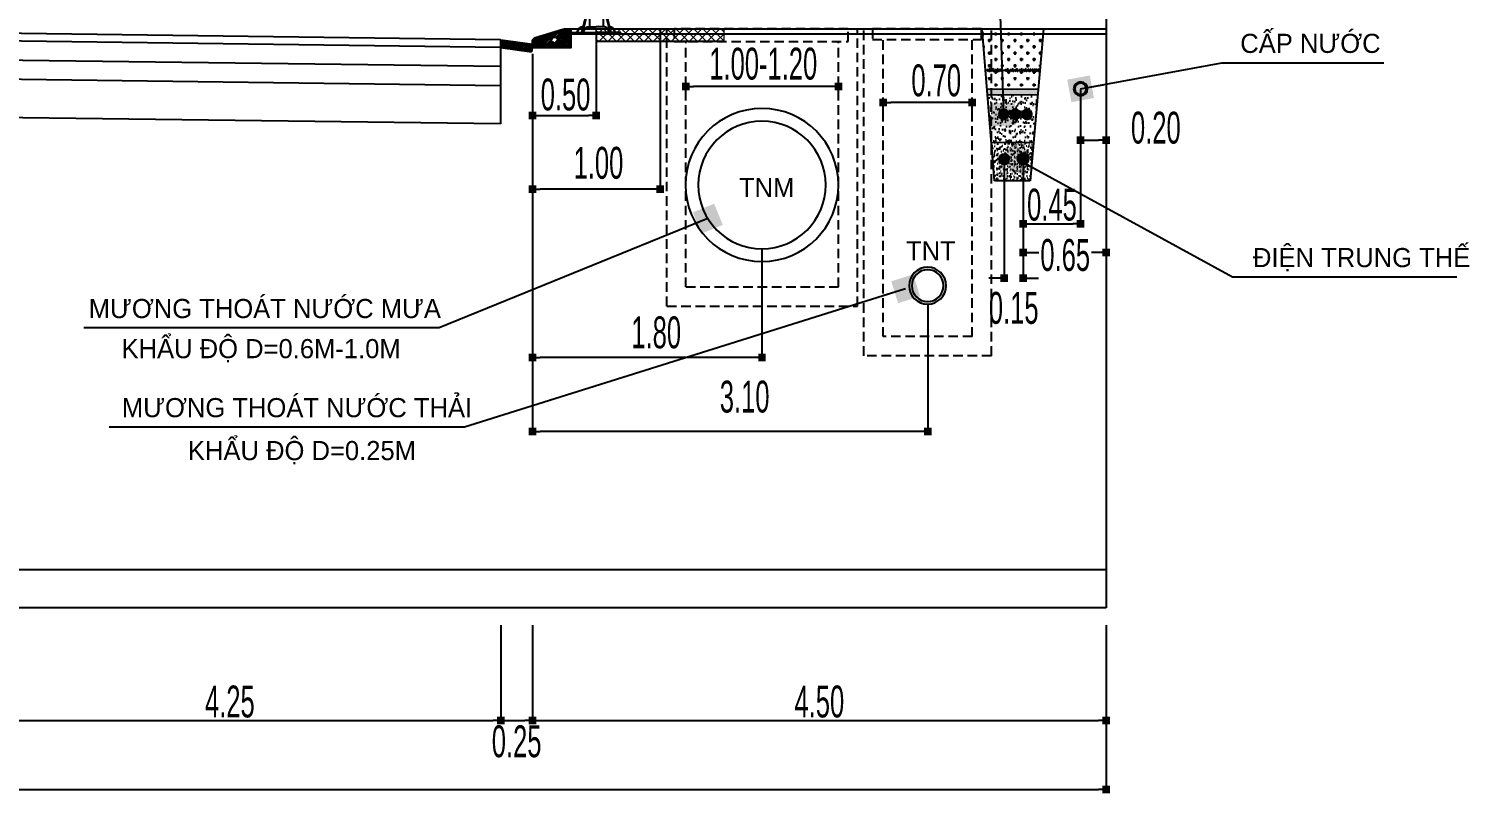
# Model space of a CAD drawing. Header units: millimetres. Extents: x 563079 to 571925, y 2063830 to 2067381.
# Drawn here: x 570931.5 to 571044.5, y 2066512.9 to 2066572.9 of the extents above; entities that cross this region are included whole.
import ezdxf

# ---------------------------------------------------------------- set-up
doc = ezdxf.new("R2010")
doc.units = ezdxf.units.MM
doc.header["$MEASUREMENT"] = 0
doc.linetypes.add('HIDDEN', pattern=[0.375, 0.25, -0.125])
for name, color, linetype in [('1 LONG DUONG', 6, 'Continuous'), ('BCXTN', 5, 'Continuous'), ('Cong ky thuat', 22, 'Continuous'), ('Congchiuluc', 4, 'Continuous'), ('CONGDOC', 4, 'Continuous'), ('ENTCONGDUNG2', 4, 'Continuous'), ('MATCATDUONG', 8, 'Continuous'), ('MC', 7, 'Continuous'), ('moi', 7, 'Continuous'), ('SO', 48, 'Continuous'), ('Text', 7, 'Continuous'), ('THAN', 1, 'Continuous'), ('TONGTHE', 1, 'Continuous'), ('VE', 2, 'Continuous')]:
    doc.layers.add(name, color=color, linetype=linetype)
doc.styles.add('CHUKICHTHUOC', font='', dxfattribs={"width": 0.7})
doc.styles.add('KTEN', font='')
doc.styles.add('TIEUDE', font='', dxfattribs={"width": 0.8})
doc.styles.get('CHUKICHTHUOC').set_extended_font_data('.VnArial NarrowH')
doc.styles.get('KTEN').set_extended_font_data('.VnAvantH')
doc.styles.get('TIEUDE').set_extended_font_data('.VnAvantH')
doc.dimstyles.new('DIM3', dxfattribs={"dimscale": 1.2, "dimtxt": 1.2, "dimasz": 0.4, "dimexe": 0, "dimexo": 0, "dimgap": 0.3, "dimtad": 1, "dimzin": 0, "dimdsep": 46, "dimtxsty": 'TIEUDE', "dimblk1": 'BOXFILLED', "dimblk2": 'BOXFILLED', "dimsah": 1, "dimcen": 0.09, "dimdle": 0.8, "dimclrd": 9, "dimclre": 9, "dimclrt": 7, "dimadec": 1, "dimazin": 0, "dimtfac": 1, "dimtmove": 2, "dimatfit": 3, "dimldrblk": 'BOXFILLED', "dimfxl": 1, "dimtolj": 1, "dimtzin": 0, "dimarcsym": 0})
doc.dimstyles.new('TNDH', dxfattribs={"dimscale": 0, "dimtxt": 2.5, "dimasz": 0.6, "dimexe": 0.18, "dimexo": 0.0625, "dimgap": 0.2, "dimtad": 1, "dimlfac": 0.1, "dimzin": 0, "dimdsep": 46, "dimtxsty": 'CHUKICHTHUOC', "dimblk": 'BOXFILLED', "dimcen": 0.09, "dimclrd": 8, "dimclre": 8, "dimclrt": 4, "dimadec": 0, "dimazin": 0, "dimtfac": 1, "dimtofl": 0, "dimtmove": 2, "dimatfit": 3, "dimfxl": 1, "dimtolj": 1, "dimtzin": 0, "dimarcsym": 2})

# ---------------------------------------------------------------- blocks, each defined once
blk = doc.blocks.new('_BoxFilled')
at = {"color": 0, "linetype": 'ByBlock', "lineweight": -2}
blk.add_line((-0.5, 0), (-1, 0), dxfattribs=at)
at = {"color": 0, "linetype": 'ByBlock'}
blk.add_solid([(-0.5, 0.5), (0.5, 0.5), (-0.5, -0.5), (0.5, -0.5)], dxfattribs=at)
blk = doc.blocks.new('*D165')
at = {"layer": 'CONGDOC', "color": 8, "linetype": 'Continuous', "lineweight": -2, "transparency": 16777216}
for p, q in [((570836.02, 2066526.13), (570836.02, 2066513.06)), ((571016.02, 2066526.13), (571016.02, 2066513.06)), ((570836.62, 2066513.24), (571015.42, 2066513.24))]:
    blk.add_line(p, q, dxfattribs=at)
at = {"layer": 'Defpoints', "color": 0, "linetype": 'Continuous', "transparency": 16777216}
for p in [(570836.02, 2066526.19), (571016.02, 2066526.19), (571016.02, 2066513.24)]:
    blk.add_point(p, dxfattribs=at)
at = {"layer": 'CONGDOC', "color": 8, "linetype": 'Continuous', "lineweight": -2, "transparency": 16777216, "xscale": 0.6, "yscale": 0.6, "zscale": 0.6, "rotation": 180}
blk.add_blockref('_BoxFilled', (570836.02, 2066513.24), dxfattribs=at)
at = {"layer": 'CONGDOC', "color": 8, "linetype": 'Continuous', "lineweight": -2, "transparency": 16777216, "xscale": 0.6, "yscale": 0.6, "zscale": 0.6}
blk.add_blockref('_BoxFilled', (571016.02, 2066513.24), dxfattribs=at)
at = {"layer": 'CONGDOC', "color": 4, "linetype": 'Continuous', "transparency": 16777216, "insert": (570926.02, 2066514.72), "char_height": 2.5, "attachment_point": 5, "style": 'CHUKICHTHUOC'}
blk.add_mtext('\\A1;18.00', dxfattribs=at)
blk = doc.blocks.new('*D171')
at = {"layer": 'Congchiuluc', "color": 8, "lineweight": -2, "transparency": 16777216}
for p, q in [((570926.02, 2066526.13), (570926.02, 2066518.46)), ((570968.52, 2066526.13), (570968.52, 2066518.46)), ((570926.62, 2066518.64), (570967.92, 2066518.64))]:
    blk.add_line(p, q, dxfattribs=at)
at = {"layer": 'Defpoints', "color": 0, "transparency": 16777216}
for p in [(570926.02, 2066526.19), (570968.52, 2066526.19), (570968.52, 2066518.64)]:
    blk.add_point(p, dxfattribs=at)
at = {"layer": 'Congchiuluc', "color": 8, "lineweight": -2, "transparency": 16777216, "xscale": 0.6, "yscale": 0.6, "zscale": 0.6, "rotation": 180}
blk.add_blockref('_BoxFilled', (570926.02, 2066518.64), dxfattribs=at)
at = {"layer": 'Congchiuluc', "color": 8, "lineweight": -2, "transparency": 16777216, "xscale": 0.6, "yscale": 0.6, "zscale": 0.6}
blk.add_blockref('_BoxFilled', (570968.52, 2066518.64), dxfattribs=at)
at = {"layer": 'Congchiuluc', "color": 4, "lineweight": 0, "transparency": 16777216, "insert": (570947.27, 2066520.12), "char_height": 2.5, "attachment_point": 5, "style": 'CHUKICHTHUOC'}
blk.add_mtext('\\A1;4.25', dxfattribs=at)
blk = doc.blocks.new('*D172')
at = {"layer": 'Congchiuluc', "color": 8, "lineweight": -2, "transparency": 16777216}
for p, q in [((570968.52, 2066526.13), (570968.52, 2066518.46)), ((570971.02, 2066526.13), (570971.02, 2066518.46)), ((570969.12, 2066518.64), (570970.42, 2066518.64))]:
    blk.add_line(p, q, dxfattribs=at)
at = {"layer": 'Defpoints', "color": 0, "transparency": 16777216}
for p in [(570968.52, 2066526.19), (570971.02, 2066526.19), (570971.02, 2066518.64)]:
    blk.add_point(p, dxfattribs=at)
at = {"layer": 'Congchiuluc', "color": 8, "lineweight": -2, "transparency": 16777216, "xscale": 0.6, "yscale": 0.6, "zscale": 0.6, "rotation": 180}
blk.add_blockref('_BoxFilled', (570968.52, 2066518.64), dxfattribs=at)
at = {"layer": 'Congchiuluc', "color": 8, "lineweight": -2, "transparency": 16777216, "xscale": 0.6, "yscale": 0.6, "zscale": 0.6}
blk.add_blockref('_BoxFilled', (570971.02, 2066518.64), dxfattribs=at)
at = {"layer": 'Congchiuluc', "color": 4, "lineweight": 0, "transparency": 16777216, "insert": (570969.77, 2066517), "char_height": 2.5, "attachment_point": 5, "style": 'CHUKICHTHUOC'}
blk.add_mtext('\\A1;0.25', dxfattribs=at)
blk = doc.blocks.new('*D173')
at = {"layer": 'Congchiuluc', "color": 8, "lineweight": -2, "transparency": 16777216}
for p, q in [((570971.02, 2066526.07), (570971.02, 2066518.46)), ((571016.02, 2066526.13), (571016.02, 2066518.46)), ((570971.62, 2066518.64), (571015.42, 2066518.64))]:
    blk.add_line(p, q, dxfattribs=at)
at = {"layer": 'Defpoints', "color": 0, "transparency": 16777216}
for p in [(570971.02, 2066526.13), (571016.02, 2066526.19), (571016.02, 2066518.64)]:
    blk.add_point(p, dxfattribs=at)
at = {"layer": 'Congchiuluc', "color": 8, "lineweight": -2, "transparency": 16777216, "xscale": 0.6, "yscale": 0.6, "zscale": 0.6, "rotation": 180}
blk.add_blockref('_BoxFilled', (570971.02, 2066518.64), dxfattribs=at)
at = {"layer": 'Congchiuluc', "color": 8, "lineweight": -2, "transparency": 16777216, "xscale": 0.6, "yscale": 0.6, "zscale": 0.6}
blk.add_blockref('_BoxFilled', (571016.02, 2066518.64), dxfattribs=at)
at = {"layer": 'Congchiuluc', "color": 4, "lineweight": 0, "transparency": 16777216, "insert": (570993.52, 2066520.12), "char_height": 2.5, "attachment_point": 5, "style": 'CHUKICHTHUOC'}
blk.add_mtext('\\A1;4.50', dxfattribs=at)
blk = doc.blocks.new('1')
at = {"color": 3}
for p, q in [((562778.303, 2115783.894), (562771.004, 2115782.506)), ((562778.303, 2115783.894), (562778.553, 2115783.357)), ((562774.039, 2115782.597), (562773.973, 2115783.07)), ((562778.753, 2115783.41), (562778.735, 2115783.405)), ((562771.004, 2115781.894), (562771.004, 2115782.506)), ((562773.454, 2115781.759), (562773.133, 2115781.819))]:
    blk.add_line(p, q, dxfattribs=at)
at = {"layer": 'THAN', "color": 3}
blk.add_line((562770.975, 2115781.776), (562774.039, 2115782.597), dxfattribs=at)
at = {"layer": 'TONGTHE', "color": 3}
for p, q in [((562774.234, 2115782.199), (562778.735, 2115783.405)), ((562774.292, 2115781.983), (562778.793, 2115783.19)), ((562778.793, 2115783.19), (562778.735, 2115783.405)), ((562774.024, 2115782.704), (562770.947, 2115781.879)), ((562773.396, 2115781.975), (562774.233, 2115782.199)), ((562773.454, 2115781.759), (562773.396, 2115781.975)), ((562773.454, 2115781.759), (562774.291, 2115781.983)), ((562773.954, 2115781.893), (562773.896, 2115782.109)), ((562770.975, 2115781.776), (562770.947, 2115781.879)), ((562771.143, 2115781.286), (562771.009, 2115781.785)), ((562771.143, 2115781.286), (562773.133, 2115781.819))]:
    blk.add_line(p, q, dxfattribs=at)
blk = doc.blocks.new('DEN3')
at = {"layer": 'MATCATDUONG', "color": 222}
for p, q in [((10943.02, 5254.76, 1.58), (10942.11, 5251.09, 1.58)), ((10943.16, 5254.76, 1.58), (10942.24, 5251.09, 1.58)), ((10943.35, 5254.76, 1.58), (10943.35, 5251.98, 1.58)), ((10945.49, 5254.76, 1.58), (10945.49, 5251.98, 1.58)), ((10945.69, 5254.76, 1.58), (10946.6, 5251.09, 1.58)), ((10945.82, 5254.76, 1.58), (10946.74, 5251.09, 1.58)), ((10940.53, 5250.87, 1.58), (10940.53, 5251.09, 1.58)), ((10940.53, 5251.09, 1.58), (10941.24, 5251.09, 1.58)), ((10940.53, 5251.09, 1.58), (10944.42, 5251.09, 1.58)), ((10944.42, 5250.87, 1.58), (10940.53, 5250.87, 1.58)), ((10941.43, 5251.2, 1.58), (10941.79, 5251.77, 1.58)), ((10941.44, 5251.09, 1.58), (10942.15, 5251.09, 1.58)), ((10941.44, 5251.09, 1.58), (10942.15, 5251.09, 1.58)), ((10942.17, 5251.98, 1.58), (10942.33, 5251.98, 1.58)), ((10942.34, 5251.2, 1.58), (10942.7, 5251.77, 1.58)), ((10942.34, 5251.2, 1.58), (10942.7, 5251.77, 1.58)), ((10943.08, 5251.98, 1.58), (10944.42, 5251.98, 1.58)), ((10943.14, 5251.98, 1.58), (10944.33, 5251.98, 1.58)), ((10945.76, 5251.98, 1.58), (10944.42, 5251.98, 1.58)), ((10948.31, 5251.09, 1.58), (10944.42, 5251.09, 1.58)), ((10944.42, 5250.87, 1.58), (10948.31, 5250.87, 1.58)), ((10945.71, 5251.98, 1.58), (10944.51, 5251.98, 1.58)), ((10946.5, 5251.2, 1.58), (10946.14, 5251.77, 1.58)), ((10946.68, 5251.98, 1.58), (10946.52, 5251.98, 1.58)), ((10947.4, 5251.09, 1.58), (10946.69, 5251.09, 1.58)), ((10947.41, 5251.2, 1.58), (10947.05, 5251.77, 1.58)), ((10948.31, 5251.09, 1.58), (10947.6, 5251.09, 1.58)), ((10948.31, 5250.87, 1.58), (10948.31, 5251.09, 1.58))]:
    blk.add_line(p, q, dxfattribs=at)
at = {"layer": 'MATCATDUONG', "color": 222, "elevation": 1.58}
for points in [[(10945.72, 5254.76), (10945.15, 5329.78, -0.337838), (10960.65, 5350.57), (10973.24, 5353.47), (10972.96, 5354.52), (10959.34, 5351.48, 0.326638), (10943.7, 5330.86), (10943.13, 5254.76)], [(10943.89, 5268.37, -0.414214), (10943.5, 5268.76), (10943.5, 5274.79, -0.414214), (10943.89, 5275.18), (10944.96, 5275.18, -0.414214), (10945.35, 5274.79), (10945.35, 5268.76, -0.414214), (10944.96, 5268.37), (10943.89, 5268.37), (10944.96, 5268.37)]]:
    blk.add_lwpolyline(points, format="xyb", dxfattribs=at)
for points in [[(10943.02, 5254.76), (10943.16, 5254.76), (10943.35, 5254.76)], [(10945.82, 5254.76), (10945.69, 5254.76), (10945.49, 5254.76)]]:
    blk.add_lwpolyline(points, dxfattribs=at)
at = {"layer": 'MATCATDUONG', "color": 222}
for centre, radius, start, end in [((10941.24, 5251.31, 1.58), 0.222, 270, 327.9946), ((10942.17, 5251.54, 1.58), 0.444, 90, 147.9946), ((10942.15, 5251.31, 1.58), 0.222, 270, 327.9946), ((10942.15, 5251.31, 1.58), 0.222, 295.1025, 327.9946), ((10943.08, 5251.54, 1.58), 0.444, 90, 147.9946), ((10943.08, 5251.54, 1.58), 0.444, 90, 147.9946), ((10945.76, 5251.54, 1.58), 0.444, 32.0054, 90), ((10946.69, 5251.31, 1.58), 0.222, 212.0054, 244.8975), ((10946.68, 5251.54, 1.58), 0.444, 32.0054, 90), ((10947.6, 5251.31, 1.58), 0.222, 212.0054, 270)]:
    blk.add_arc(centre, radius, start, end, dxfattribs=at)
at = {"layer": 'Text', "linetype": 'ByBlock', "xscale": 2.29229237139225, "yscale": 2.29229237139225, "zscale": 2.29229237139225}
blk.add_blockref('1', (-1279064.59, -4844636.71, 1.58), dxfattribs=at)
blk = doc.blocks.new('*D175')
at = {"layer": 'CONGDOC', "color": 8, "linetype": 'Continuous', "lineweight": -2, "transparency": 16777216}
for p, q in [((570976.02, 2066572.45), (570976.02, 2066565.92)), ((570971.02, 2066570.94), (570971.02, 2066565.92)), ((570971.62, 2066566.1), (570975.42, 2066566.1))]:
    blk.add_line(p, q, dxfattribs=at)
at = {"layer": 'Defpoints', "color": 0, "linetype": 'Continuous', "transparency": 16777216}
for p in [(570976.02, 2066572.51), (570971.02, 2066571), (570976.02, 2066566.1)]:
    blk.add_point(p, dxfattribs=at)
at = {"layer": 'CONGDOC', "color": 8, "linetype": 'Continuous', "lineweight": -2, "transparency": 16777216, "xscale": 0.6, "yscale": 0.6, "zscale": 0.6, "rotation": 180}
blk.add_blockref('_BoxFilled', (570971.02, 2066566.1), dxfattribs=at)
at = {"layer": 'CONGDOC', "color": 8, "linetype": 'Continuous', "lineweight": -2, "transparency": 16777216, "xscale": 0.6, "yscale": 0.6, "zscale": 0.6}
blk.add_blockref('_BoxFilled', (570976.02, 2066566.1), dxfattribs=at)
at = {"layer": 'CONGDOC', "color": 4, "linetype": 'Continuous', "transparency": 16777216, "insert": (570973.61, 2066567.74), "char_height": 2.5, "attachment_point": 5, "style": 'CHUKICHTHUOC'}
blk.add_mtext('\\A1;0.50', dxfattribs=at)
blk = doc.blocks.new('fasdfasdfsdf')
at = {"layer": 'ENTCONGDUNG2'}
for radius in [6, 5]:
    blk.add_circle((596021.85, 2065686.67), radius, dxfattribs=at)
blk = doc.blocks.new('*D176')
at = {"layer": 'CONGDOC', "color": 8, "linetype": 'Continuous', "lineweight": -2, "transparency": 16777216}
for p, q in [((570983.05, 2066568.06), (570983.05, 2066568.56)), ((570994.42, 2066568.38), (570983.65, 2066568.38)), ((570995.02, 2066568.06), (570995.02, 2066568.56))]:
    blk.add_line(p, q, dxfattribs=at)
at = {"layer": 'Defpoints', "color": 0, "linetype": 'Continuous', "transparency": 16777216}
for p in [(570983.05, 2066568.38), (570983.05, 2066568), (570995.02, 2066568)]:
    blk.add_point(p, dxfattribs=at)
at = {"layer": 'CONGDOC', "color": 8, "linetype": 'Continuous', "lineweight": -2, "transparency": 16777216, "xscale": 0.6, "yscale": 0.6, "zscale": 0.6, "rotation": 180}
blk.add_blockref('_BoxFilled', (570983.05, 2066568.38), dxfattribs=at)
at = {"layer": 'CONGDOC', "color": 8, "linetype": 'Continuous', "lineweight": -2, "transparency": 16777216, "xscale": 0.6, "yscale": 0.6, "zscale": 0.6}
blk.add_blockref('_BoxFilled', (570995.02, 2066568.38), dxfattribs=at)
at = {"layer": 'CONGDOC', "color": 4, "linetype": 'Continuous', "transparency": 16777216, "insert": (570989.12, 2066570.16), "char_height": 2.5, "attachment_point": 5, "style": 'CHUKICHTHUOC'}
blk.add_mtext('\\A1;1.00-1.20', dxfattribs=at)
blk = doc.blocks.new('*D177')
at = {"layer": 'CONGDOC', "color": 8, "linetype": 'Continuous', "lineweight": -2, "transparency": 16777216}
for p, q in [((570998.52, 2066566.4), (570998.52, 2066567.32)), ((571004.92, 2066567.14), (570999.12, 2066567.14)), ((571005.52, 2066566.4), (571005.52, 2066567.32))]:
    blk.add_line(p, q, dxfattribs=at)
at = {"layer": 'Defpoints', "color": 0, "linetype": 'Continuous', "transparency": 16777216}
for p in [(570998.52, 2066567.14), (570998.52, 2066566.34), (571005.52, 2066566.34)]:
    blk.add_point(p, dxfattribs=at)
at = {"layer": 'CONGDOC', "color": 8, "linetype": 'Continuous', "lineweight": -2, "transparency": 16777216, "xscale": 0.6, "yscale": 0.6, "zscale": 0.6, "rotation": 180}
blk.add_blockref('_BoxFilled', (570998.52, 2066567.14), dxfattribs=at)
at = {"layer": 'CONGDOC', "color": 8, "linetype": 'Continuous', "lineweight": -2, "transparency": 16777216, "xscale": 0.6, "yscale": 0.6, "zscale": 0.6}
blk.add_blockref('_BoxFilled', (571005.52, 2066567.14), dxfattribs=at)
at = {"layer": 'CONGDOC', "color": 4, "linetype": 'Continuous', "transparency": 16777216, "insert": (571002.69, 2066568.85), "char_height": 2.5, "attachment_point": 5, "style": 'CHUKICHTHUOC'}
blk.add_mtext('\\A1;0.70', dxfattribs=at)
blk = doc.blocks.new('*D178')
at = {"layer": 'CONGDOC', "color": 8, "linetype": 'Continuous', "lineweight": -2, "transparency": 16777216}
for p, q in [((570971.02, 2066568.36), (570971.02, 2066546.94)), ((570989.02, 2066555.6), (570989.02, 2066546.94)), ((570988.42, 2066547.12), (570971.62, 2066547.12))]:
    blk.add_line(p, q, dxfattribs=at)
at = {"layer": 'Defpoints', "color": 0, "linetype": 'Continuous', "transparency": 16777216}
for p in [(570971.02, 2066568.43), (570989.02, 2066555.66), (570971.02, 2066547.12)]:
    blk.add_point(p, dxfattribs=at)
at = {"layer": 'CONGDOC', "color": 8, "linetype": 'Continuous', "lineweight": -2, "transparency": 16777216, "xscale": 0.6, "yscale": 0.6, "zscale": 0.6, "rotation": 180}
blk.add_blockref('_BoxFilled', (570971.02, 2066547.12), dxfattribs=at)
at = {"layer": 'CONGDOC', "color": 8, "linetype": 'Continuous', "lineweight": -2, "transparency": 16777216, "xscale": 0.6, "yscale": 0.6, "zscale": 0.6}
blk.add_blockref('_BoxFilled', (570989.02, 2066547.12), dxfattribs=at)
at = {"layer": 'CONGDOC', "color": 4, "linetype": 'Continuous', "transparency": 16777216, "insert": (570980.72, 2066549.08), "char_height": 2.5, "attachment_point": 5, "style": 'CHUKICHTHUOC'}
blk.add_mtext('\\A1;1.80', dxfattribs=at)
blk = doc.blocks.new('*D179')
at = {"layer": 'CONGDOC', "color": 8, "linetype": 'Continuous', "lineweight": -2, "transparency": 16777216}
for p, q in [((570971.02, 2066557.59), (570971.02, 2066541.15)), ((571002.02, 2066551.25), (571002.02, 2066541.15)), ((571001.42, 2066541.33), (570971.62, 2066541.33))]:
    blk.add_line(p, q, dxfattribs=at)
at = {"layer": 'Defpoints', "color": 0, "linetype": 'Continuous', "transparency": 16777216}
for p in [(570971.02, 2066557.65), (571002.02, 2066551.31), (570971.02, 2066541.33)]:
    blk.add_point(p, dxfattribs=at)
at = {"layer": 'CONGDOC', "color": 8, "linetype": 'Continuous', "lineweight": -2, "transparency": 16777216, "xscale": 0.6, "yscale": 0.6, "zscale": 0.6, "rotation": 180}
blk.add_blockref('_BoxFilled', (570971.02, 2066541.33), dxfattribs=at)
at = {"layer": 'CONGDOC', "color": 8, "linetype": 'Continuous', "lineweight": -2, "transparency": 16777216, "xscale": 0.6, "yscale": 0.6, "zscale": 0.6}
blk.add_blockref('_BoxFilled', (571002.02, 2066541.33), dxfattribs=at)
at = {"layer": 'CONGDOC', "color": 4, "linetype": 'Continuous', "transparency": 16777216, "insert": (570987.66, 2066544.04), "char_height": 2.5, "attachment_point": 5, "style": 'CHUKICHTHUOC'}
blk.add_mtext('\\A1;3.10', dxfattribs=at)
blk = doc.blocks.new('fasfsfsdf')
at = {"lineweight": 0}
h = blk.add_hatch(dxfattribs=at)
h.set_pattern_fill('ANSI37', color=8, scale=4)
h.set_pattern_definition([(135, (1176635.7259, -2442.7125), (0.35355339059, 0.35355339059), []), (45, (1176635.7259, -2442.7125), (0.35355339059, -0.35355339059), [])])
h.paths.add_polyline_path([(596089.29, 2065606.88), (596089.29, 2065605.87), (596099.29, 2065605.87), (596099.29, 2065606.88)])
blk.add_lwpolyline([(596099.29, 2065606.88), (596089.29, 2065606.88), (596089.29, 2065605.87), (596099.29, 2065605.87)], close=True, dxfattribs=at)
at = {"layer": 'BCXTN', "color": 4, "linetype": 'Continuous'}
blk.add_line((596089.29, 2065605.87), (596099.19, 2065605.87), dxfattribs=at)
blk = doc.blocks.new('*D180')
at = {"layer": 'CONGDOC', "color": 8, "linetype": 'Continuous', "lineweight": -2, "transparency": 16777216}
for p, q in [((570981.02, 2066572.85), (570981.02, 2066560.15)), ((570971.02, 2066569.88), (570971.02, 2066560.15)), ((570980.42, 2066560.33), (570971.62, 2066560.33))]:
    blk.add_line(p, q, dxfattribs=at)
at = {"layer": 'Defpoints', "color": 0, "linetype": 'Continuous', "transparency": 16777216}
for p in [(570981.02, 2066572.91), (570971.02, 2066569.94), (570971.02, 2066560.33)]:
    blk.add_point(p, dxfattribs=at)
at = {"layer": 'CONGDOC', "color": 8, "linetype": 'Continuous', "lineweight": -2, "transparency": 16777216, "xscale": 0.6, "yscale": 0.6, "zscale": 0.6, "rotation": 180}
blk.add_blockref('_BoxFilled', (570971.02, 2066560.33), dxfattribs=at)
at = {"layer": 'CONGDOC', "color": 8, "linetype": 'Continuous', "lineweight": -2, "transparency": 16777216, "xscale": 0.6, "yscale": 0.6, "zscale": 0.6}
blk.add_blockref('_BoxFilled', (570981.02, 2066560.33), dxfattribs=at)
at = {"layer": 'CONGDOC', "color": 4, "linetype": 'Continuous', "transparency": 16777216, "insert": (570976.19, 2066562.38), "char_height": 2.5, "attachment_point": 5, "style": 'CHUKICHTHUOC'}
blk.add_mtext('\\A1;1.00', dxfattribs=at)
blk = doc.blocks.new('*D181')
at = {"layer": 'CONGDOC', "color": 8, "linetype": 'Continuous', "lineweight": -2, "transparency": 16777216}
for p, q in [((571014.02, 2066568.14), (571014.02, 2066563.99)), ((571016.02, 2066568.11), (571016.02, 2066563.99)), ((571014.62, 2066564.17), (571015.42, 2066564.17))]:
    blk.add_line(p, q, dxfattribs=at)
at = {"layer": 'Defpoints', "color": 0, "linetype": 'Continuous', "transparency": 16777216}
for p in [(571014.02, 2066568.2), (571016.02, 2066568.17), (571016.02, 2066564.17)]:
    blk.add_point(p, dxfattribs=at)
at = {"layer": 'CONGDOC', "color": 8, "linetype": 'Continuous', "lineweight": -2, "transparency": 16777216, "xscale": 0.6, "yscale": 0.6, "zscale": 0.6, "rotation": 180}
blk.add_blockref('_BoxFilled', (571014.02, 2066564.17), dxfattribs=at)
at = {"layer": 'CONGDOC', "color": 8, "linetype": 'Continuous', "lineweight": -2, "transparency": 16777216, "xscale": 0.6, "yscale": 0.6, "zscale": 0.6}
blk.add_blockref('_BoxFilled', (571016.02, 2066564.17), dxfattribs=at)
at = {"layer": 'CONGDOC', "color": 4, "linetype": 'Continuous', "transparency": 16777216, "insert": (571019.92, 2066565.14), "char_height": 2.5, "attachment_point": 5, "style": 'CHUKICHTHUOC'}
blk.add_mtext('\\A1;0.20', dxfattribs=at)
blk = doc.blocks.new('fsdfsdf')
at = {"layer": 'SO'}
h = blk.add_hatch(color=4, dxfattribs=at)
h.paths.add_polyline_path([(596198.08, 2065686.31, 1), (596200.98, 2065686.31, 1)])
h.paths.add_polyline_path([(596200.78, 2065686.31, 1), (596198.28, 2065686.31, 1)], flags=17)
at = {"layer": 'SO', "color": 4}
for radius in [1.45, 1.25]:
    blk.add_circle((596199.53, 2065686.31), radius, dxfattribs=at)
blk = doc.blocks.new('fsfsdf')
at = {"layer": 'SO'}
h = blk.add_hatch(color=4, dxfattribs=at)
h.paths.add_polyline_path([(596225.5, 2065685.04, 1), (596227.9, 2065685.04, 1)])
h.paths.add_polyline_path([(596227.7, 2065685.04, 1), (596225.7, 2065685.04, 1)], flags=17)
at = {"layer": 'SO', "color": 4}
for radius in [1.2, 1]:
    blk.add_circle((596226.7, 2065685.04), radius, dxfattribs=at)
blk = doc.blocks.new('dien')
at = {"layer": '1 LONG DUONG', "linetype": 'ByBlock'}
h = blk.add_hatch(color=256, dxfattribs=at)
edge = h.paths.add_edge_path()
edge.add_ellipse((595961.54, 2065557.47), major_axis=(-0.279, 0.279), ratio=1, start_angle=0, end_angle=360)
h = blk.add_hatch(color=256, dxfattribs=at)
edge = h.paths.add_edge_path()
edge.add_ellipse((595962.44, 2065557.47), major_axis=(-0.279, 0.279), ratio=1, start_angle=0, end_angle=360)
h = blk.add_hatch(color=256, dxfattribs=at)
edge = h.paths.add_edge_path()
edge.add_ellipse((595963.36, 2065557.47), major_axis=(-0.279, 0.279), ratio=1, start_angle=0, end_angle=360)
h = blk.add_hatch(color=256, dxfattribs=at)
edge = h.paths.add_edge_path()
edge.add_ellipse((595961.83, 2065553.99), major_axis=(-0.314, 0.314), ratio=1, start_angle=0, end_angle=360)
h = blk.add_hatch(color=256, dxfattribs=at)
edge = h.paths.add_edge_path()
edge.add_ellipse((595963.33, 2065553.95), major_axis=(-0.314, 0.314), ratio=1, start_angle=0, end_angle=360)
at = {"layer": 'SO'}
h = blk.add_hatch(dxfattribs=at)
h.set_pattern_fill('CROSS', color=89, scale=2, style=0)
h.paths.add_polyline_path([(595960.24, 2065564.18), (595960.52, 2065560.93), (595960.54, 2065560.93), (595960.54, 2065560.93), (595960.54, 2065560.93), (595960.87, 2065560.93), (595961.28, 2065560.93), (595961.69, 2065560.93), (595962.01, 2065560.93), (595962.37, 2065560.93), (595964.25, 2065560.93), (595964.25, 2065560.93), (595964.25, 2065560.93), (595964.78, 2065560.93), (595965.05, 2065564.18)])
h.paths.add_polyline_path([(595960.52, 2065560.93), (595960.65, 2065559.45), (595964.66, 2065559.47), (595964.78, 2065560.93), (595963.61, 2065560.93), (595963.61, 2065560.93), (595963.61, 2065560.93), (595963.12, 2065560.93), (595963.12, 2065560.93), (595963.12, 2065560.93), (595962.72, 2065560.93), (595962.72, 2065560.93), (595962.71, 2065560.93), (595962.38, 2065560.93), (595962.38, 2065560.93), (595962.37, 2065560.93), (595962.02, 2065560.93), (595962.02, 2065560.93), (595962.01, 2065560.93), (595961.69, 2065560.93), (595961.69, 2065560.93), (595961.69, 2065560.93), (595961.28, 2065560.93), (595961.28, 2065560.93), (595961.28, 2065560.93), (595960.87, 2065560.93), (595960.87, 2065560.93), (595960.87, 2065560.93)])
blk.add_hatch(color=6, dxfattribs=at).paths.add_polyline_path([(595964.62, 2065559), (595964.66, 2065559.47), (595960.65, 2065559.45), (595960.69, 2065558.98)])
h = blk.add_hatch(dxfattribs=at)
h.set_pattern_fill('AR-SAND', color=89, scale=0.3, style=0)
h.set_pattern_definition([(37.5, (0, 0), (-0.01889800743, 0.5780471307), [0, -0.456, 0, -0.51, 0, -0.4875]), (7.5, (0, 0), (0.53093301158, 0.84664381957), [0, -0.246, 0, -0.411, 0, -0.1575]), (327.5, (-0.369, 0), (0.93424255853, 0.00169771606), [0, -0.15, 0, -0.54, 0, -0.705]), (317.5, (-0.369, 0), (0.90183798137, 0.26330266948), [0, -0.075, 0, -0.354, 0, -0.405])])
h.paths.add_polyline_path([(595964.62, 2065559), (595960.69, 2065558.98), (595961.01, 2065555.24), (595964.31, 2065555.25)])
edge = h.paths.add_edge_path(flags=16)
edge.add_ellipse((595963.36, 2065557.47), major_axis=(-0.279, 0.279), ratio=1, start_angle=0, end_angle=360)
edge = h.paths.add_edge_path(flags=16)
edge.add_ellipse((595962.44, 2065557.47), major_axis=(-0.279, 0.279), ratio=1, start_angle=0, end_angle=360)
h = blk.add_hatch(dxfattribs=at)
h.set_pattern_fill('AR-SAND', color=89, scale=0.2, style=0)
h.set_pattern_definition([(37.5, (0, 0), (-0.01259867162, 0.385364753803), [0, -0.304, 0, -0.34, 0, -0.325]), (7.5, (0, 0), (0.35395534105, 0.56442921305), [0, -0.164, 0, -0.274, 0, -0.105]), (327.5, (-0.246, 0), (0.62282837235, 0.00113181071), [0, -0.1, 0, -0.36, 0, -0.47]), (317.5, (-0.246, 0), (0.60122532091, 0.17553511299), [0, -0.05, 0, -0.236, 0, -0.27])])
h.paths.add_polyline_path([(595964.31, 2065555.25), (595961.01, 2065555.24), (595961.27, 2065552.26), (595964.07, 2065552.26)])
edge = h.paths.add_edge_path(flags=16)
edge.add_ellipse((595963.33, 2065553.95), major_axis=(-0.283, 0.283), ratio=1, start_angle=0, end_angle=360)
edge = h.paths.add_edge_path(flags=16)
edge.add_ellipse((595961.83, 2065553.99), major_axis=(-0.314, 0.314), ratio=1, start_angle=0, end_angle=360)
at = {"layer": '1 LONG DUONG', "linetype": 'ByBlock'}
for p, q in [((595965.05, 2065564.18), (595960.24, 2065564.18)), ((595964.07, 2065552.26), (595965.05, 2065564.18)), ((595964.78, 2065560.93), (595960.52, 2065560.93)), ((595960.58, 2065561.05), (595960.83, 2065560.81)), ((595960.81, 2065561.06), (595960.6, 2065560.8)), ((595960.9, 2065561.05), (595961.15, 2065560.81)), ((595961.13, 2065561.06), (595960.92, 2065560.81)), ((595961.23, 2065561.05), (595961.48, 2065560.81)), ((595961.46, 2065561.06), (595961.25, 2065560.8)), ((595961.82, 2065561.05), (595961.56, 2065560.81)), ((595961.59, 2065561.06), (595961.79, 2065560.8)), ((595962.14, 2065561.05), (595961.89, 2065560.81)), ((595961.91, 2065561.06), (595962.12, 2065560.8)), ((595962.5, 2065561.05), (595962.25, 2065560.81)), ((595962.27, 2065561.06), (595962.48, 2065560.8)), ((595962.84, 2065561.05), (595962.59, 2065560.81)), ((595962.61, 2065561.06), (595962.82, 2065560.8)), ((595963.24, 2065561.05), (595962.99, 2065560.81)), ((595963.01, 2065561.06), (595963.22, 2065560.81)), ((595963.73, 2065561.05), (595963.48, 2065560.81)), ((595963.5, 2065561.06), (595963.71, 2065560.81)), ((595964.03, 2065561.05), (595963.77, 2065560.81)), ((595963.8, 2065561.06), (595964, 2065560.81)), ((595964.37, 2065561.05), (595964.12, 2065560.81)), ((595964.14, 2065561.06), (595964.35, 2065560.81)), ((595964.66, 2065561.05), (595964.41, 2065560.81)), ((595964.43, 2065561.06), (595964.64, 2065560.81)), ((595960.69, 2065558.98), (595964.62, 2065559)), ((595961.01, 2065555.24), (595964.31, 2065555.25)), ((595961.17, 2065555.25), (595961.17, 2065555.24)), ((595961.27, 2065552.26), (595964.07, 2065552.26))]:
    blk.add_line(p, q, dxfattribs=at)
at = {"layer": '1 LONG DUONG', "color": 6, "linetype": 'ByBlock'}
blk.add_line((595964.66, 2065559.47), (595960.65, 2065559.45), dxfattribs=at)
at = {"layer": '1 LONG DUONG', "linetype": 'ByBlock'}
blk.add_lwpolyline([(595960.24, 2065564.18), (595960.24, 2065564.18), (595961.27, 2065552.26)], dxfattribs=at)
for centre, major_axis in [((595961.54, 2065557.47), (-0.279, 0.279)), ((595962.44, 2065557.47), (-0.279, 0.279)), ((595963.36, 2065557.47), (-0.279, 0.279)), ((595961.83, 2065553.99), (-0.314, 0.314)), ((595963.33, 2065553.95), (-0.283, 0.283))]:
    blk.add_ellipse(centre, major_axis=major_axis, ratio=1, start_param=3.926991, end_param=10.210176, dxfattribs=at)
blk = doc.blocks.new('*D182')
at = {"layer": 'CONGDOC', "color": 8, "linetype": 'Continuous', "lineweight": -2, "transparency": 16777216}
for p, q in [((571016.02, 2066572.45), (571016.02, 2066555.19)), ((571009.52, 2066561.84), (571009.52, 2066555.19)), ((571010.12, 2066555.37), (571010.74, 2066555.37)), ((571015.42, 2066555.37), (571014.88, 2066555.37))]:
    blk.add_line(p, q, dxfattribs=at)
at = {"layer": 'Defpoints', "color": 0, "linetype": 'Continuous', "transparency": 16777216}
for p in [(571016.02, 2066572.51), (571009.52, 2066561.9), (571016.02, 2066555.37)]:
    blk.add_point(p, dxfattribs=at)
at = {"layer": 'CONGDOC', "color": 8, "linetype": 'Continuous', "lineweight": -2, "transparency": 16777216, "xscale": 0.6, "yscale": 0.6, "zscale": 0.6, "rotation": 180}
blk.add_blockref('_BoxFilled', (571009.52, 2066555.37), dxfattribs=at)
at = {"layer": 'CONGDOC', "color": 8, "linetype": 'Continuous', "lineweight": -2, "transparency": 16777216, "xscale": 0.6, "yscale": 0.6, "zscale": 0.6}
blk.add_blockref('_BoxFilled', (571016.02, 2066555.37), dxfattribs=at)
at = {"layer": 'CONGDOC', "color": 4, "linetype": 'Continuous', "transparency": 16777216, "insert": (571012.81, 2066555.15), "char_height": 2.5, "attachment_point": 5, "style": 'CHUKICHTHUOC'}
blk.add_mtext('\\A1;0.65', dxfattribs=at)
blk = doc.blocks.new('*D294')
at = {"layer": 'CONGDOC', "color": 8, "linetype": 'Continuous', "lineweight": -2, "transparency": 16777216}
for p, q in [((571008.02, 2066562.62), (571008.02, 2066553.16)), ((571009.52, 2066562.66), (571009.52, 2066553.16)), ((571007.42, 2066553.34), (571006.82, 2066553.34)), ((571010.12, 2066553.34), (571010.72, 2066553.34))]:
    blk.add_line(p, q, dxfattribs=at)
at = {"layer": 'Defpoints', "color": 0, "linetype": 'Continuous', "transparency": 16777216}
for p in [(571008.02, 2066562.69), (571009.52, 2066562.72), (571009.52, 2066553.34)]:
    blk.add_point(p, dxfattribs=at)
at = {"layer": 'CONGDOC', "color": 8, "linetype": 'Continuous', "lineweight": -2, "transparency": 16777216, "xscale": 0.6, "yscale": 0.6, "zscale": 0.6}
blk.add_blockref('_BoxFilled', (571008.02, 2066553.34), dxfattribs=at)
at = {"layer": 'CONGDOC', "color": 8, "linetype": 'Continuous', "lineweight": -2, "transparency": 16777216, "xscale": 0.6, "yscale": 0.6, "zscale": 0.6, "rotation": 180}
blk.add_blockref('_BoxFilled', (571009.52, 2066553.34), dxfattribs=at)
at = {"layer": 'CONGDOC', "color": 4, "linetype": 'Continuous', "transparency": 16777216, "insert": (571008.77, 2066551), "char_height": 2.5, "attachment_point": 5, "style": 'CHUKICHTHUOC'}
blk.add_mtext('\\A1;0.15', dxfattribs=at)
blk = doc.blocks.new('*D190')
at = {"layer": 'CONGDOC', "color": 8, "linetype": 'Continuous', "lineweight": -2, "transparency": 16777216}
for p, q in [((571014.02, 2066564.83), (571014.02, 2066557.44)), ((571009.52, 2066561.84), (571009.52, 2066557.44)), ((571010.12, 2066557.62), (571013.42, 2066557.62))]:
    blk.add_line(p, q, dxfattribs=at)
at = {"layer": 'Defpoints', "color": 0, "linetype": 'Continuous', "transparency": 16777216}
for p in [(571014.02, 2066564.9), (571009.52, 2066561.9), (571014.02, 2066557.62)]:
    blk.add_point(p, dxfattribs=at)
at = {"layer": 'CONGDOC', "color": 8, "linetype": 'Continuous', "lineweight": -2, "transparency": 16777216, "xscale": 0.6, "yscale": 0.6, "zscale": 0.6, "rotation": 180}
blk.add_blockref('_BoxFilled', (571009.52, 2066557.62), dxfattribs=at)
at = {"layer": 'CONGDOC', "color": 8, "linetype": 'Continuous', "lineweight": -2, "transparency": 16777216, "xscale": 0.6, "yscale": 0.6, "zscale": 0.6}
blk.add_blockref('_BoxFilled', (571014.02, 2066557.62), dxfattribs=at)
at = {"layer": 'CONGDOC', "color": 4, "linetype": 'Continuous', "transparency": 16777216, "insert": (571011.77, 2066559.1), "char_height": 2.5, "attachment_point": 5, "style": 'CHUKICHTHUOC'}
blk.add_mtext('\\A1;0.45', dxfattribs=at)

msp = doc.modelspace()

# ---------------------------------------------------------------- hatches: boundary and pattern name
at = {"layer": 'VE', "linetype": 'Continuous', "ltscale": 0.2}
h = msp.add_hatch(dxfattribs=at)
h.set_pattern_fill('ANSI31', color=9, style=0)
h.set_pattern_definition([(45, (570910.94337, 2066778.16221), (-0.08838835, 0.08838835), [])])
h.paths.add_polyline_path([(570971.017, 2066571.41077), (570971.017, 2066572.00765, -0.225644487), (570971.24424, 2066572.21758), (570973.39757, 2066572.88092, -0.061321355), (570973.6401, 2066572.91077), (570974.017, 2066572.91077), (570974.017, 2066571.41077)])
h.paths.add_polyline_path([(570972.92659, 2066572.08721, 1), (570972.56659, 2066572.08721, 1)], flags=16)
h = msp.add_hatch(dxfattribs=at)
h.set_pattern_fill('ANSI31', color=9, style=0)
h.set_pattern_definition([(45, (570889.285, 2066778.29693), (-0.08838835, 0.08838835), [])])
h.paths.add_polyline_path([(570970.93531, 2066571.1148), (570971.017, 2066571.70921), (570968.54028, 2066572.04959), (570968.517, 2066571.8802), (570968.517, 2066571.44715)])
h.paths.add_polyline_path([(570970.2143, 2066571.64953), (570970.2143, 2066572.06733), (570970.5951, 2066572.06733), (570970.5951, 2066571.64953)], flags=9)

# ---------------------------------------------------------------- linework, layer by layer
at = {"layer": 'Cong ky thuat', "color": 7}
for p, q in [((570968.517, 2066572.04959), (570926.017, 2066572.59959)), ((570968.517, 2066571.44959), (570926.017, 2066571.99959)), ((570968.517, 2066572.04959), (570968.517, 2066565.44959)), ((570968.517, 2066569.94959), (570926.017, 2066570.49959)), ((570968.517, 2066568.44959), (570926.017, 2066568.99959)), ((570968.517, 2066565.44959), (570926.017, 2066565.99959))]:
    msp.add_line(p, q, dxfattribs=at)
at = {"layer": 'MC'}
for points in [[(570836.017, 2066530.4827), (571016.017, 2066530.4827)], [(571016.017, 2066527.4827), (570836.017, 2066527.4827)]]:
    msp.add_lwpolyline(points, dxfattribs=at)
at = {"layer": 'moi', "color": 6, "linetype": 'Continuous'}
msp.add_line((571016.017, 2066593.48095), (571016.017, 2066527.4827), dxfattribs=at)
at = {"layer": 'moi', "linetype": 'Continuous'}
msp.add_line((570974.017, 2066572.91077), (571016.017, 2066572.91077), dxfattribs=at)
at = {"layer": 'moi', "color": 5, "linetype": 'Continuous'}
msp.add_line((570974.03123, 2066572.51077), (571016.017, 2066572.51077), dxfattribs=at)
at = {"layer": 'SO', "color": 99, "linetype": 'HIDDEN', "ltscale": 3}
for p, q in [((570981.55218, 2066551.161), (570981.55218, 2066572.91077)), ((570996.517, 2066551.161), (570996.517, 2066572.91077)), ((570997.017, 2066547.26632), (570997.017, 2066572.91077)), ((571007.017, 2066547.26632), (571007.017, 2066572.91077)), ((570983.05218, 2066552.661), (570983.05218, 2066571.91077)), ((570995.017, 2066552.661), (570995.017, 2066571.91077)), ((570998.517, 2066548.76632), (570998.517, 2066572.0769)), ((571005.517, 2066548.76632), (571005.517, 2066572.0769)), ((570983.05218, 2066552.661), (570995.017, 2066552.661)), ((570981.55218, 2066551.161), (570996.517, 2066551.161)), ((571005.517, 2066548.76632), (570998.517, 2066548.76632)), ((571007.017, 2066547.26632), (570997.017, 2066547.26632))]:
    msp.add_line(p, q, dxfattribs=at)
for points in [[(570995.79247, 2066572.91077), (570982.11952, 2066572.91077), (570982.11952, 2066571.91077), (570995.79247, 2066571.91077)], [(571006.25278, 2066572.91077), (570997.67966, 2066572.91077), (570997.67966, 2066572.0769), (571006.25278, 2066572.0769)]]:
    msp.add_lwpolyline(points, close=True, dxfattribs=at)
at = {"layer": 'VE', "color": 4, "linetype": 'Continuous', "ltscale": 0.2}
for p, q in [((570968.54028, 2066572.04959), (570971.017, 2066571.70921)), ((570971.017, 2066571.70921), (570970.93531, 2066571.1148)), ((570973.017, 2066571.41077), (570973.017, 2066571.40846))]:
    msp.add_line(p, q, dxfattribs=at)
msp.add_lwpolyline([(570971.017, 2066571.41077), (570971.017, 2066572.00765, -0.225644487), (570971.24424, 2066572.21758), (570973.39757, 2066572.88092, -0.061321355), (570973.6401, 2066572.91077), (570974.017, 2066572.91077), (570974.017, 2066571.41077)], format="xyb", close=True, dxfattribs=at)
at = {"layer": 'VE', "color": 2, "linetype": 'Continuous'}
msp.add_lwpolyline([(570972.56659, 2066572.08721, -1), (570972.92659, 2066572.08721, -1)], format="xyb", dxfattribs=at)
at = {"layer": 'VE', "color": 9, "linetype": 'Continuous', "ltscale": 0.2}
msp.add_lwpolyline([(570968.517, 2066571.44715), (570970.93531, 2066571.1148)], dxfattribs=at)

# ---------------------------------------------------------------- block references
at = {"layer": 'MATCATDUONG', "color": 30, "xscale": -0.4983398430049419, "yscale": 0.4983398430049419, "zscale": 0.4983398430049419, "rotation": 359.9999999988938}
msp.add_blockref('DEN3', (576430.05849, 2063955.79299, -0.78845), dxfattribs=at)
at = {"layer": 'SO', "color": 4, "xscale": -1}
for name, p, rotation in [('fasfsfsdf', (1167075.30683, 966.03247), 359.9999999988938), ('dien', (1166971.34322, 1008.73098), 359.9999999988937), ('fasdfasdfsdf', (1167010.86639, 873.9877), 359.9999999988937), ('fsdfsdf', (1167201.547, 866.44956), 359.9999999988937)]:
    msp.add_blockref(name, p, dxfattribs=dict(at, rotation=rotation))
at = {"layer": 'SO', "color": 4, "xscale": -0.4550000000162981, "yscale": 0.4550000000162981, "zscale": 0.4550000000162981, "rotation": 359.9999999988938}
msp.add_blockref('fsfsdf', (842297.1676, 1126681.50704), dxfattribs=at)

# ---------------------------------------------------------------- texts
at = {"layer": 'MC', "style": 'KTEN'}
for s, p in [('cÊp n\xadíc ', (571026.54418, 2066571.01929)), ('tnm', (570987.21582, 2066559.71013)), ('tnt', (571000.32148, 2066554.74074)), ('®iÖn trung thÕ', (571027.54162, 2066554.21417)), ('m\xad¬ng tho¸t n\xadíc m\xada', (570936.19722, 2066550.21698)), ('khÈu ®é D=0.6m-1.0m', (570938.77113, 2066547.07098)), ('m\xad¬ng tho¸t n\xadíc th¶i', (570938.79808, 2066542.44098)), ('khÈu ®é D=0.25m', (570943.98021, 2066539.07314))]:
    msp.add_text(s, height=1.5, rotation=360, dxfattribs=at).set_placement(p)

# ---------------------------------------------------------------- dimensions: what is measured, and where the dimension line sits
at = {"layer": 'Congchiuluc', "lineweight": 0}
for base, p1, p2, picture, middle in [((570968.517, 2066518.64121), (570926.017, 2066526.19116), (570968.517, 2066526.19116), '*D171', (570947.267, 2066520.11764)), ((571016.017, 2066518.64121), (570971.017, 2066526.12866), (571016.017, 2066526.19116), '*D173', (570993.517, 2066520.11764))]:
    dim = msp.add_linear_dim(base=base, p1=p1, p2=p2, dimstyle='TNDH', override={"dimscale": 1}, dxfattribs=at)
    dim.commit()
    dim.dimension.update_dxf_attribs({"geometry": picture, "text_midpoint": middle})
dim = msp.add_linear_dim(base=(570971.017, 2066518.64121), p1=(570968.517, 2066526.19116), p2=(570971.017, 2066526.19116), dimstyle='TNDH', override={"dimscale": 1}, dxfattribs=at)
dim.commit()
dim.dimension.update_dxf_attribs({"geometry": '*D172', "text_midpoint": (570969.767, 2066516.99645), "dimtype": 160})
at = {"layer": 'CONGDOC', "linetype": 'Continuous'}
for base, p1, p2, picture, middle in [((570971.017, 2066560.32727), (570981.017, 2066572.91077), (570971.017, 2066569.94396), '*D180', (570976.18914, 2066562.38104)), ((570976.017, 2066566.0982), (570971.017, 2066570.99877), (570976.017, 2066572.51077), '*D175', (570973.60873, 2066567.73839)), ((571016.017, 2066555.36725), (571009.517, 2066561.90473), (571016.017, 2066572.51077), '*D182', (571012.81152, 2066555.14745)), ((570998.517, 2066567.13739), (571005.517, 2066566.34085), (570998.517, 2066566.34085), '*D177', (571002.68506, 2066568.8547)), ((570971.017, 2066547.12063), (570989.017, 2066555.661), (570971.017, 2066568.42723), '*D178', (570980.72083, 2066549.08105)), ((571016.017, 2066564.17058), (571014.01699, 2066568.2014), (571016.017, 2066568.17415), '*D181', (571019.92398, 2066565.14283)), ((570971.017, 2066541.33084), (571002.017, 2066551.30817), (570971.017, 2066557.65268), '*D179', (570987.66313, 2066544.03585))]:
    dim = msp.add_linear_dim(base=base, p1=p1, p2=p2, angle=180, dimstyle='TNDH', override={"dimscale": 1}, dxfattribs=at)
    dim.commit()
    dim.dimension.update_dxf_attribs({"geometry": picture, "text_midpoint": middle, "dimtype": 160})
dim = msp.add_linear_dim(base=(570983.05218, 2066568.37631), p1=(570995.017, 2066567.99516), p2=(570983.05218, 2066567.99516), angle=180, text='1.00-1.20', dimstyle='TNDH', override={"dimscale": 1}, dxfattribs=at)
dim.commit()
dim.dimension.update_dxf_attribs({"geometry": '*D176', "text_midpoint": (570989.12481, 2066570.16035), "dimtype": 160})
for base, p1, p2, picture, middle in [((571014.01699, 2066557.62283), (571009.517, 2066561.90473), (571014.01699, 2066564.89653), '*D190', (571011.76699, 2066559.09926)), ((571016.017, 2066513.24405), (570836.017, 2066526.19116), (571016.017, 2066526.19116), '*D165', (570926.017, 2066514.72048))]:
    dim = msp.add_linear_dim(base=base, p1=p1, p2=p2, dimstyle='TNDH', override={"dimscale": 1}, dxfattribs=at)
    dim.commit()
    dim.dimension.update_dxf_attribs({"geometry": picture, "text_midpoint": middle})
dim = msp.add_linear_dim(base=(571009.517, 2066553.3426), p1=(571008.017, 2066562.68562), p2=(571009.517, 2066562.72191), dimstyle='TNDH', override={"dimscale": 1}, dxfattribs=at)
dim.commit()
dim.dimension.update_dxf_attribs({"geometry": '*D294', "text_midpoint": (571008.767, 2066551.00292), "dimtype": 160})

# ---------------------------------------------------------------- leaders
at = {"layer": 'MC', "color": 9}
for points in [[(571008.00382, 2066566.20148), (571007.00381, 2066593.92201), (570988.74999, 2066593.92201)], [(571014.01699, 2066568.2014), (571025.09906, 2066570.24774), (571037.80158, 2066570.24774)], [(571009.017, 2066562.72191), (571025.93723, 2066553.44262), (571043.52506, 2066553.44262)], [(570984.77203, 2066558.01898), (570963.7019, 2066549.44543), (570935.80633, 2066549.44543)], [(571000.29083, 2066552.51525), (570965.6861, 2066541.66943), (570937.79053, 2066541.66943)]]:
    msp.add_leader(points, dimstyle='DIM3', override={"dimasz": 1.5, "dimgap": 0.3, "dimtad": 0}, dxfattribs=at)

doc.saveas('drawing.dxf')
